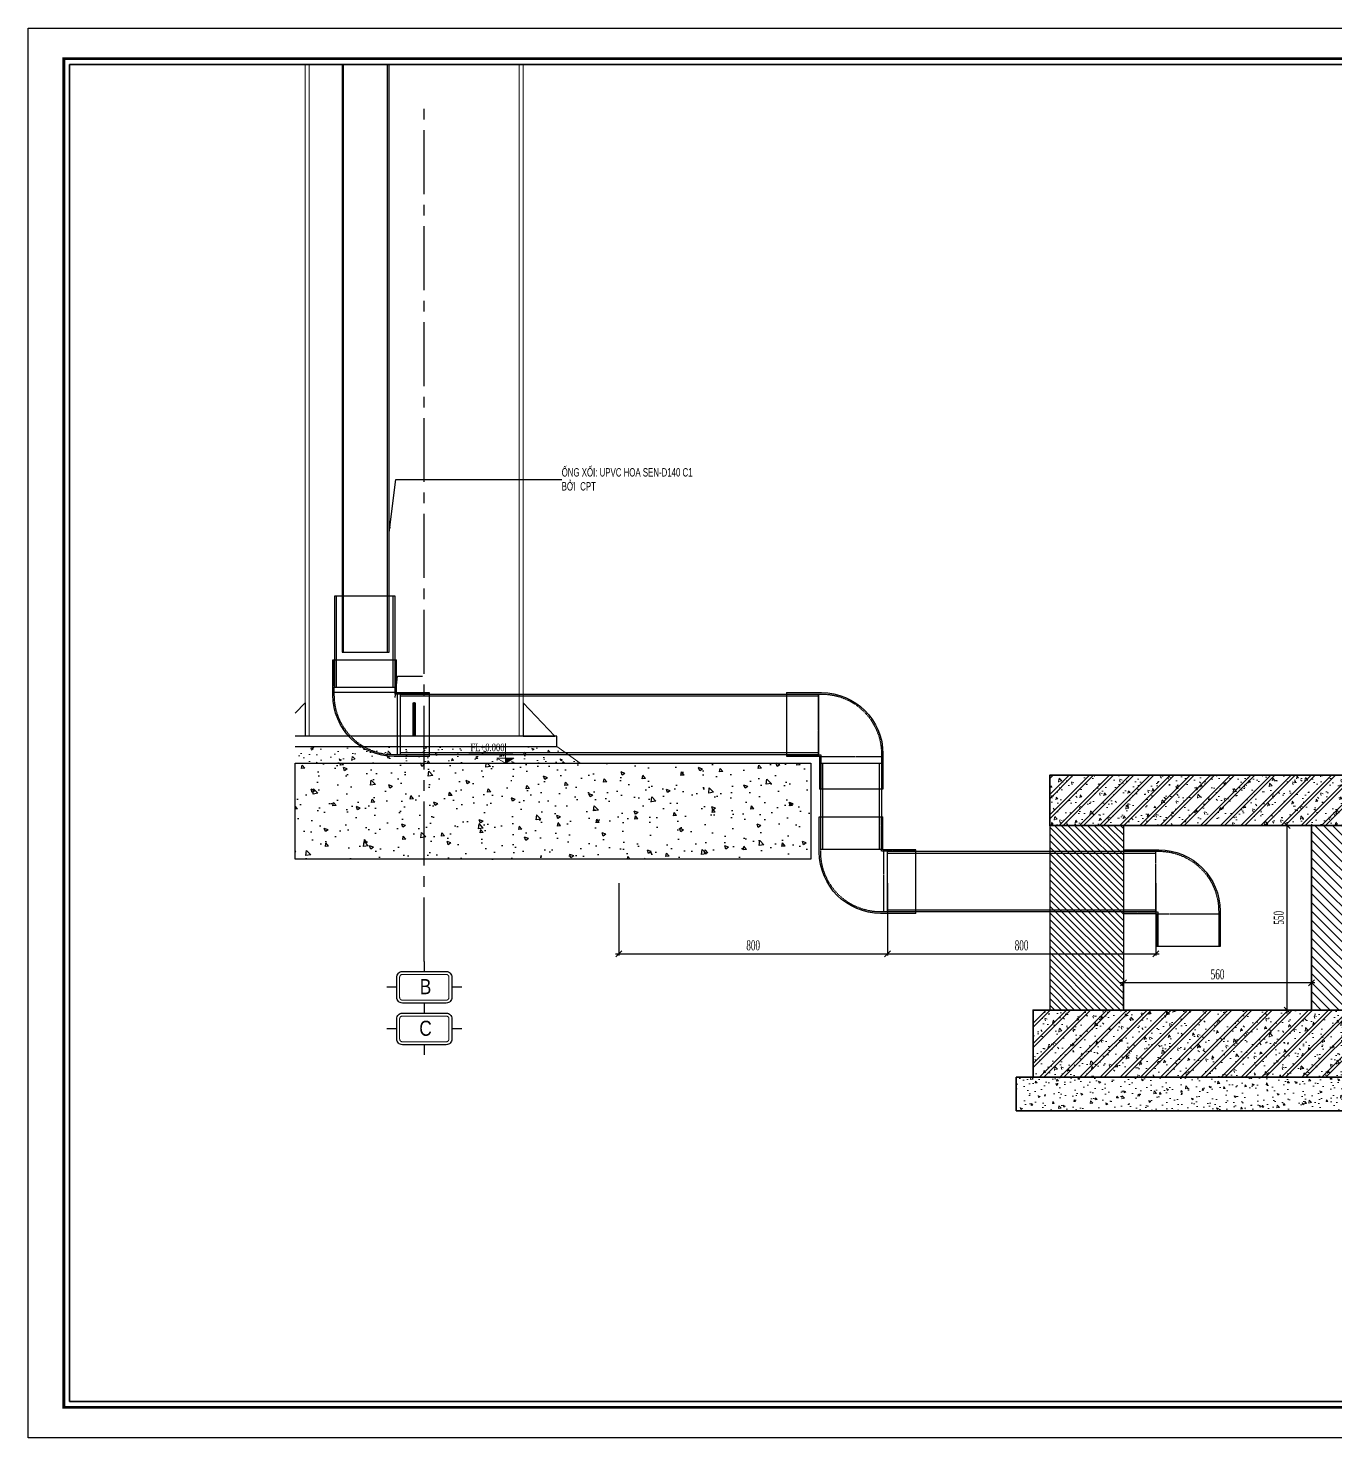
# Model space of a CAD drawing. Header units: inches. Extents: x 1359 to 46357, y -3807 to 191.
# Drawn here: x 26701.5 to 27090.9, y -228.6 to 191.4 of the extents above; entities that cross this region are included whole.
import ezdxf
from ezdxf.enums import TextEntityAlignment as Align

# ---------------------------------------------------------------- set-up
doc = ezdxf.new("R2010")
doc.units = ezdxf.units.IN
doc.header["$MEASUREMENT"] = 0
for name, pattern in [('CENTER2', [28.575, 19.05, -3.175, 3.175, -3.175]), ('DASHED2', [9.525, 6.35, -3.175]), ('HIDDEN', [0.375, 0.25, -0.125])]:
    doc.linetypes.add(name, pattern=pattern)
for name, color, linetype in [('1', 1, 'Continuous'), ('2', 2, 'Continuous'), ('3', 3, 'Continuous'), ('7', 7, 'Continuous'), ('A-TUONG', 253, 'Continuous'), ('DASHED', 8, 'DASHED2'), ('DOWNPOUT', 52, 'Continuous'), ('flashing', 6, 'Continuous'), ('ROOFING', 4, 'Continuous')]:
    doc.layers.add(name, color=color, linetype=linetype)
for name, color, linetype, lineweight in [('251', 251, 'Continuous', 9), ('8', 8, 'CENTER2', 13), ('A-HATCH', 251, 'Continuous', 9), ('Cat', 1, 'Continuous', 35), ('S-STEEL-BEAM', 3, 'Continuous', 0), ('Z-DIMENSIONS-LINES', 1, 'Continuous', 0)]:
    doc.layers.add(name, color=color, linetype=linetype, lineweight=lineweight)
doc.styles.add('hx2', font='VHARIALN.TTF')
doc.styles.add('ST1', font='vntimeh.shx', dxfattribs={"width": 0.6})
doc.styles.add('ST1H', font='vnshxh.shx', dxfattribs={"width": 0.7})
doc.styles.add('ST4', font='VHARIALN.TTF')
doc.styles.add('vntimeh.shx', font='vntimeh.shx', dxfattribs={"width": 0.6})
doc.dimstyles.new('10', dxfattribs={"dimtxt": 3, "dimasz": 1.8, "dimexe": 0.5, "dimexo": 0.5, "dimgap": 1, "dimtad": 1, "dimdec": 0, "dimlfac": 10, "dimzin": 0, "dimdsep": 46, "dimtxsty": 'ST1', "dimblk": 'OBLIQUE', "dimcen": 1, "dimdle": 1, "dimclrd": 8, "dimclre": 8, "dimclrt": 3, "dimadec": 0, "dimazin": 0, "dimtfac": 1, "dimtdec": 0, "dimtix": 1, "dimtmove": 0, "dimatfit": 3, "dimfxl": 0.18, "dimtfill": 1, "dimtolj": 1, "dimtzin": 0, "dimlwd": -1, "dimlwe": -1, "dimarcsym": 1})
doc.dimstyles.new('3', dxfattribs={"dimtxt": 3.5, "dimasz": 1.8, "dimexe": 1, "dimexo": 0, "dimgap": 1, "dimtad": 1, "dimdec": 0, "dimlfac": 3, "dimzin": 0, "dimdsep": 46, "dimtxsty": 'ST1H', "dimblk": 'OBLIQUE', "dimcen": 1, "dimdle": 1, "dimclrd": 8, "dimclre": 8, "dimclrt": 3, "dimadec": 0, "dimazin": 0, "dimtfac": 1, "dimtdec": 0, "dimtix": 1, "dimtofl": 0, "dimtmove": 1, "dimatfit": 3, "dimfxl": 0.18, "dimtfill": 1, "dimtolj": 1, "dimtzin": 0, "dimlwd": -1, "dimlwe": -1, "dimarcsym": 1})

# ---------------------------------------------------------------- blocks, each defined once
blk = doc.blocks.new('A2SBCVN-D')
at = {"layer": '2', "color": 157, "linetype": 'Continuous'}
blk.add_lwpolyline([(0, 420), (594, 420), (594, 0), (0, 0)], close=True, dxfattribs=at)
at = {"layer": '2', "color": 167, "linetype": 'Continuous', "const_width": 0.871}
blk.add_lwpolyline([(10.59, 9.07), (583.41, 9.07), (583.41, 410.93), (10.59, 410.93)], close=True, dxfattribs=at)
at = {"layer": '2', "color": 147, "linetype": 'Continuous'}
blk.add_lwpolyline([(12.33, 10.81), (581.67, 10.81), (581.67, 409.19), (12.33, 409.19)], close=True, dxfattribs=at)
at = {"layer": '3', "ltscale": 0.5, "style": 'ST4'}
for tag, p in [('TENBANVE', (551.34, 319.39)), ('STT', (569.26, 24.56))]:
    blk.add_attdef(tag, text='', height=3, dxfattribs=at).set_placement(p, align=Align.MIDDLE_CENTER)
blk = doc.blocks.new('A$C4AE13D6C')
at = {"layer": 'A-HATCH', "linetype": 'ByBlock'}
h = blk.add_hatch(dxfattribs=at)
h.set_pattern_fill('1BETONG2-BOP', color=256, scale=3.333333, style=0, pattern_type=2)
h.set_pattern_definition([(50, (-1081080.09, -231003.236), (23.90867275, -2.09173783), [2.5, -27.5]), (355, (-1081080.09, -231003.236), (-4.62504445, 25.0730711), [2, -22]), (100.4514, (-1081078.098, -231003.41), (19.28364606, 22.98131807), [2.124673, -23.37140373]), (46.1842, (-1081080.09, -230996.57), (35.5747016, -5.5173005), [3.75, -41.25]), (96.6356, (-1081077.126, -230997.03), (31.1554235, 32.4705957), [3.1870096, -35.0571]), (351.1842, (-1081080.09, -230996.57), (31.1553982, 32.47062), [3, -33]), (21, (-1081076.757, -230998.236), (19.89690174, -13.4206297), [2.5, -27.5]), (226, (-1081076.757, -230998.236), (22.39607075, -12.1846603), [2, -22]), (71.4514, (-1081075.099, -230999.354), (28.00742095, 10.75101656), [2.124673, -23.37140373]), (67.5, (-1081080.09, -231003.236), (-5.19720611, 9.81248206), [0, -21.73333333, 0, -22.33333333, 0, -22.08333333]), (4.5, (-1081080.09, -231003.236), (9.4450308, 12.67010628), [0, -12.73333333, 0, -21.23333333, 0, -8.41666667]), (327.5, (-1081087.5235, -231003.236), (17.794081206, -0.75182906), [0, -8.33333333, 0, -26, 0, -34.5]), (317.5, (-1081090.857, -231003.236), (19.43953898, 3.33683274), [0, -10.83333333, 0, -17.26666667, 0, -24.5]), (315, (-1081080.09, -231003.236), (10.01734607, 10.01734607), []), (315, (-1081080.09, -230999.152), (10.01734607, 10.01734607), [])])
h.paths.add_polyline_path([(33.3, 283.3), (33.3, 333.3), (366.7, 333.3), (366.7, 283.3)])
h = blk.add_hatch(dxfattribs=at)
h.set_pattern_fill('ANSI31', color=256, scale=50, style=0)
h.set_pattern_definition([(45, (-74774.464, 13259.838), (-4.4194174, 4.4194174), [])])
h.paths.add_polyline_path([(33.3, 100), (106.7, 100), (106.7, 283.3), (33.3, 283.3)])
h = blk.add_hatch(dxfattribs=at)
h.set_pattern_fill('ANSI31', color=256, scale=37, style=0)
h.set_pattern_definition([(45, (-1081080.09, -230953.236), (-3.270368863, 3.270368863), [])])
h.paths.add_polyline_path([(366.7, 100), (293.3, 100), (293.3, 283.3), (366.7, 283.3)])
h = blk.add_hatch(dxfattribs=at)
h.set_pattern_fill('1BETONG2-BOP', color=256, scale=3.333333, style=0, pattern_type=2)
h.set_pattern_definition([(50, (-1081080.09, -230953.236), (23.90867275, -2.09173783), [2.5, -27.5]), (355, (-1081080.09, -230953.236), (-4.62504445, 25.0730711), [2, -22]), (100.4514, (-1081078.098, -230953.41), (19.28364606, 22.98131807), [2.124673, -23.37140373]), (46.1842, (-1081080.09, -230946.57), (35.5747016, -5.5173005), [3.75, -41.25]), (96.6356, (-1081077.126, -230947.03), (31.1554235, 32.4705957), [3.1870096, -35.0571]), (351.1842, (-1081080.09, -230946.57), (31.1553982, 32.47062), [3, -33]), (21, (-1081076.757, -230948.236), (19.89690174, -13.4206297), [2.5, -27.5]), (226, (-1081076.757, -230948.236), (22.39607075, -12.1846603), [2, -22]), (71.4514, (-1081075.099, -230949.354), (28.00742095, 10.75101656), [2.124673, -23.37140373]), (67.5, (-1081080.09, -230953.236), (-5.19720611, 9.81248206), [0, -21.73333333, 0, -22.33333333, 0, -22.08333333]), (4.5, (-1081080.09, -230953.236), (9.4450308, 12.67010628), [0, -12.73333333, 0, -21.23333333, 0, -8.41666667]), (327.5, (-1081087.5235, -230953.236), (17.794081206, -0.75182906), [0, -8.33333333, 0, -26, 0, -34.5]), (317.5, (-1081090.857, -230953.236), (19.43953898, 3.33683274), [0, -10.83333333, 0, -17.26666667, 0, -24.5]), (315, (-1081080.09, -230953.236), (10.01734607, 10.01734607), []), (315, (-1081080.09, -230949.152), (10.01734607, 10.01734607), [])])
h.paths.add_polyline_path([(16.7, 33.3), (16.7, 100), (383.3, 100), (383.3, 33.3)])
h = blk.add_hatch(dxfattribs=at)
h.set_pattern_fill('AR-CONC', color=256, scale=2.96, style=0)
h.set_pattern_definition([(50, (-43227.203, -9190.13), (21.2309014, -1.857463), [2.22, -24.42]), (355, (-43227.203, -9190.13), (-4.10704, 22.264887), [1.776, -19.536]), (100.4514, (-43225.433, -9190.284), (17.123878, 20.40741), [1.88671, -20.753807]), (46.1842, (-43227.203, -9184.21), (31.590335, -4.899363), [3.33, -36.63]), (96.6356, (-43224.57, -9184.617), (27.666016, 28.83389), [2.830065, -31.130705]), (351.1842, (-43227.203, -9184.21), (27.665994, 28.83391), [2.664, -29.304]), (21, (-43224.243, -9185.69), (17.668449, -11.917519), [2.22, -24.42]), (326, (-43224.243, -9185.69), (7.202134, 21.464441), [1.776, -19.536]), (71.4514, (-43222.77, -9186.682), (24.87059, 9.546903), [1.88671, -20.753807]), (37.5, (-43227.203, -9190.129), (0.3599317, 9.8536581), [0, -19.2992, 0, -19.832, 0, -19.61]), (7.5, (-43227.203, -9190.129), (7.7868583, 11.6745867), [0, -11.3072, 0, -18.8552, 0, -7.474]), (327.5, (-43233.8035, -9190.129), (15.8011441, -0.6676242), [0, -7.4, 0, -23.088, 0, -30.636]), (317.5, (-43236.764, -9190.129), (17.2623106, 2.9631075), [0, -9.62, 0, -15.3328, 0, -21.756])])
h.paths.add_polyline_path([(400, 0), (400, 33.3), (0, 33.3), (0, 0)])
at = {"color": 8}
for points in [[(33.3, 333.3), (366.7, 333.3), (366.7, 283.3), (33.3, 283.3)], [(33.3, 283.3), (106.7, 283.3), (106.7, 100), (33.3, 100)], [(293.3, 283.3), (366.7, 283.3), (366.7, 100), (293.3, 100)], [(16.7, 100), (383.3, 100), (383.3, 33.3), (16.7, 33.3)], [(0, 33.3), (400, 33.3), (400, 0), (0, 0)]]:
    blk.add_lwpolyline(points, close=True, dxfattribs=at)
at = {"layer": 'A-TUONG', "color": 0, "linetype": 'ByBlock'}
for points in [[(33.3, 100), (106.7, 100), (106.7, 283.3), (33.3, 283.3)], [(366.7, 100), (293.3, 100), (293.3, 283.3), (366.7, 283.3)], [(0, 33.3), (0, 0), (400, 0), (400, 33.3)]]:
    blk.add_lwpolyline(points, close=True, dxfattribs=at)
at = {"layer": 'Cat', "linetype": 'ByBlock'}
for points in [[(33.3, 283.3), (33.3, 333.3), (366.7, 333.3), (366.7, 283.3)], [(16.7, 33.3), (16.7, 100), (383.3, 100), (383.3, 33.3)]]:
    blk.add_lwpolyline(points, close=True, dxfattribs=at)
at = {"layer": 'Z-DIMENSIONS-LINES', "color": 6, "linetype": 'ByBlock'}
for p, q in [((106.7, 283.3), (106.7, 100)), ((293.3, 100), (293.3, 283.3)), ((106.7, 100), (293.3, 100))]:
    blk.add_line(p, q, dxfattribs=at)
blk = doc.blocks.new('D90-90')
at = {"layer": 'ROOFING', "color": 254}
for p, q in [((-296909.8, -76158.4), (-296964.3, -76158.4)), ((-296909.8, -76158.4), (-296909.8, -76256.9)), ((-297059.3, -76253.4), (-297059.3, -76307.9)), ((-296909.8, -76256.9), (-296960.8, -76256.9)), ((-296960.8, -76256.9), (-296960.8, -76307.9)), ((-297059.3, -76307.9), (-296960.8, -76307.9))]:
    blk.add_line(p, q, dxfattribs=at)
at = {"layer": 'ROOFING', "color": 254, "linetype": 'HIDDEN'}
for p, q in [((-296909.8, -76160.6), (-296964.3, -76160.6)), ((-296959.7, -76254.7), (-296959.7, -76160.6)), ((-297057.1, -76253.4), (-297057.1, -76307.9)), ((-296963, -76257.5), (-297057.1, -76257.5)), ((-296909.8, -76254.7), (-296963, -76254.7)), ((-296963, -76254.7), (-296963, -76307.9))]:
    blk.add_line(p, q, dxfattribs=at)
at = {"layer": 'ROOFING', "color": 254}
blk.add_arc((-296964.3, -76253.4), 95, 90, 180, dxfattribs=at)
at = {"layer": 'ROOFING', "color": 254, "linetype": 'HIDDEN'}
blk.add_arc((-296964.3, -76253.4), 92.8, 90, 180, dxfattribs=at)
blk = doc.blocks.new('COS')
at = {"color": 8}
blk.add_solid([(0, 0), (-3.39, 1.99), (0, 1.99)], dxfattribs=at)
at = {"layer": '251', "color": 8, "linetype": 'Continuous'}
for p, q in [((0, 0), (0, 7.82)), ((-3, 3.49), (14.52, 3.49))]:
    blk.add_line(p, q, dxfattribs=at)
blk.add_lwpolyline([(-3.39, 1.99), (0, 0), (3.39, 1.99), (3.39, 1.99)], close=True, dxfattribs=at)
at = {"layer": '251', "color": 4}
blk.add_lwpolyline([(3.39, 0), (3.39, 0), (-3.39, 0)], dxfattribs=at)
at = {"layer": '3', "color": 3, "style": 'vntimeh.shx', "width": 0.75}
blk.add_attdef('%%P0.000', (1.32, 4.73), '', height=3, dxfattribs=at)
blk = doc.blocks.new('_Oblique')
at = {"color": 0, "linetype": 'ByBlock', "lineweight": -2}
blk.add_line((-0.5, -0.5), (0.5, 0.5), dxfattribs=at)
blk = doc.blocks.new('*D861')
at = {"color": 8, "linetype": 'Continuous', "transparency": 16777216}
for p, q in [((27076.75, -102.2), (27076.75, -45.2)), ((27083.5, -46.2), (27076.25, -46.2)), ((27083.5, -101.2), (27076.25, -101.2))]:
    blk.add_line(p, q, dxfattribs=at)
at = {"layer": 'Defpoints', "color": 0, "transparency": 16777216}
for p in [(27076.75, -46.2), (27084, -46.2), (27084, -101.2)]:
    blk.add_point(p, dxfattribs=at)
at = {"color": 8, "transparency": 16777216, "xscale": 1.8, "yscale": 1.8, "zscale": 1.8}
for p, rotation in [((27076.75, -46.2), 90), ((27076.75, -101.2), 270)]:
    blk.add_blockref('_Oblique', p, dxfattribs=dict(at, rotation=rotation))
at = {"color": 3, "transparency": 16777216, "insert": (27074.25, -73.7), "char_height": 3, "attachment_point": 5, "rotation": 90, "style": 'ST1', "bg_fill": 3, "box_fill_scale": 1.25, "bg_fill_color": 256, "bg_fill_true_color": 13158600, "bg_fill_transparency": 8254428}
blk.add_mtext('\\A1;550', dxfattribs=at)
blk = doc.blocks.new('*D862')
at = {"color": 8, "linetype": 'Continuous', "transparency": 16777216}
for p, q in [((27085, -93.05), (27027, -93.05)), ((27028, -100.7), (27028, -92.55)), ((27084, -100.7), (27084, -92.55))]:
    blk.add_line(p, q, dxfattribs=at)
at = {"layer": 'Defpoints', "color": 0, "transparency": 16777216}
for p in [(27028, -93.05), (27028, -101.2), (27084, -101.2)]:
    blk.add_point(p, dxfattribs=at)
at = {"color": 8, "transparency": 16777216, "xscale": 1.8, "yscale": 1.8, "zscale": 1.8, "rotation": 180}
blk.add_blockref('_Oblique', (27028, -93.05), dxfattribs=at)
at = {"color": 8, "transparency": 16777216, "xscale": 1.8, "yscale": 1.8, "zscale": 1.8}
blk.add_blockref('_Oblique', (27084, -93.05), dxfattribs=at)
at = {"color": 3, "transparency": 16777216, "insert": (27056, -90.55), "char_height": 3, "attachment_point": 5, "style": 'ST1', "bg_fill": 3, "box_fill_scale": 1.25, "bg_fill_color": 256, "bg_fill_true_color": 13158600, "bg_fill_transparency": 8227468}
blk.add_mtext('\\A1;560', dxfattribs=at)
blk = doc.blocks.new('*D863')
at = {"color": 8, "linetype": 'Continuous', "transparency": 16777216}
for p, q in [((26957.58, -63.39), (26957.58, -84.92)), ((27037.58, -63.39), (27037.58, -84.92)), ((26956.58, -84.42), (27038.58, -84.42))]:
    blk.add_line(p, q, dxfattribs=at)
at = {"layer": 'Defpoints', "color": 0, "transparency": 16777216}
for p in [(26957.58, -62.89), (27037.58, -62.89), (27037.58, -84.42)]:
    blk.add_point(p, dxfattribs=at)
at = {"color": 8, "transparency": 16777216, "xscale": 1.8, "yscale": 1.8, "zscale": 1.8, "rotation": 180}
blk.add_blockref('_Oblique', (26957.58, -84.42), dxfattribs=at)
at = {"color": 8, "transparency": 16777216, "xscale": 1.8, "yscale": 1.8, "zscale": 1.8}
blk.add_blockref('_Oblique', (27037.58, -84.42), dxfattribs=at)
at = {"color": 3, "transparency": 16777216, "insert": (26997.58, -81.92), "char_height": 3, "attachment_point": 5, "style": 'ST1', "bg_fill": 3, "box_fill_scale": 1.25, "bg_fill_color": 256, "bg_fill_true_color": 13158600, "bg_fill_transparency": 8252924}
blk.add_mtext('\\A1;800', dxfattribs=at)
blk = doc.blocks.new('*D864')
at = {"color": 8, "linetype": 'Continuous', "transparency": 16777216}
for p, q in [((26877.58, -63.39), (26877.58, -84.92)), ((26957.58, -63.39), (26957.58, -84.92)), ((26876.58, -84.42), (26958.58, -84.42))]:
    blk.add_line(p, q, dxfattribs=at)
at = {"layer": 'Defpoints', "color": 0, "transparency": 16777216}
for p in [(26877.58, -62.89), (26957.58, -62.89), (26957.58, -84.42)]:
    blk.add_point(p, dxfattribs=at)
at = {"color": 8, "transparency": 16777216, "xscale": 1.8, "yscale": 1.8, "zscale": 1.8, "rotation": 180}
blk.add_blockref('_Oblique', (26877.58, -84.42), dxfattribs=at)
at = {"color": 8, "transparency": 16777216, "xscale": 1.8, "yscale": 1.8, "zscale": 1.8}
blk.add_blockref('_Oblique', (26957.58, -84.42), dxfattribs=at)
at = {"color": 3, "transparency": 16777216, "insert": (26917.58, -81.92), "char_height": 3, "attachment_point": 5, "style": 'ST1', "bg_fill": 3, "box_fill_scale": 1.25, "bg_fill_color": 256, "bg_fill_true_color": 13158600, "bg_fill_transparency": 8254844}
blk.add_mtext('\\A1;800', dxfattribs=at)
blk = doc.blocks.new('TENTRUC')
at = {"layer": '7'}
for p, q in [((0, 8.27), (0, 10.26)), ((-7.48, 5.13), (-5.48, 5.13)), ((5.48, 5.13), (7.48, 5.13)), ((0, 0), (0, 2))]:
    blk.add_line(p, q, dxfattribs=at)
blk.add_lwpolyline([(-4.36, 8.27), (4.36, 8.27, -0.414214), (5.48, 7.14), (5.48, 3.12, -0.414214), (4.36, 2), (-4.36, 2, -0.414214), (-5.48, 3.12), (-5.48, 7.14, -0.414214)], format="xyb", close=True, dxfattribs=at)
at = {"layer": '8', "ltscale": 15}
blk.add_lwpolyline([(-4.36, 7.68), (4.36, 7.68, -0.414214), (4.9, 7.14), (4.9, 3.12, -0.414214), (4.36, 2.58), (-4.36, 2.58, -0.414214), (-4.9, 3.12), (-4.9, 7.14, -0.414214)], format="xyb", close=True, dxfattribs=at)
at = {"style": 'hx2'}
blk.add_attdef('TR', text='', height=3, dxfattribs=at).set_placement((-0.22, 3.54), align=Align.CENTER)

msp = doc.modelspace()

# ---------------------------------------------------------------- hatches: boundary and pattern name
at = {"layer": '8', "ltscale": 5}
h = msp.add_hatch(dxfattribs=at)
h.set_pattern_fill('AR-CONC', color=256)
h.set_pattern_definition([(130, (-10741.309, -45622.5905), (-7.1726018, -0.62752135), [0.75, -8.25]), (185, (-10741.309, -45622.5905), (1.3875133, 7.5219213), [0.6, -6.6]), (79.548556, (-10741.9066, -45622.643), (-5.7850885, 6.8943999), [0.6374019, -7.0114211]), (133.8158, (-10741.309, -45620.5905), (-10.6724133, -1.6551928), [1.125, -12.375]), (83.364365, (-10742.198, -45620.728), (-9.3466195, 9.741186), [0.9561034, -10.5171376]), (188.815836, (-10741.309, -45620.59), (-9.3466195, 9.741186), [0.9, -9.9]), (159, (-10742.309, -45621.0905), (-5.9690705, -4.0261889), [0.75, -8.25]), (214, (-10742.309, -45621.0905), (-2.4331533, 7.25150045), [0.6, -6.6]), (108.548555, (-10742.806, -45621.426), (-8.4022238, 3.2253115), [0.6374019, -7.0114211]), (142.5, (-10741.309, -45622.5905), (-0.12159855, 3.32893854), [0, -6.52, 0, -6.7, 0, -6.625]), (172.5, (-10741.309, -45622.5905), (-2.63069537, 3.94411712), [0, -3.82, 0, -6.37, 0, -2.525]), (212.5, (-10739.079, -45622.5905), (-5.33822436, -0.22554872), [0, -2.5, 0, -7.8, 0, -10.35]), (222.5, (-10738.079, -45622.5905), (-5.8318617, 1.00104982), [0, -3.25, 0, -5.18, 0, -7.35])])
h.paths.add_polyline_path([(26781.0631, -27.6238), (26781.0631, -22.6238), (26859.0179, -22.6238), (26866.0099, -27.6238)])
at = {"layer": 'flashing'}
h = msp.add_hatch(dxfattribs=at)
h.set_pattern_fill('AR-CONC', color=8, scale=1.607143, style=0)
h.set_pattern_definition([(130, (43579.178, 3283.742), (-11.527396, -1.0085165), [1.205357, -13.2589286]), (185, (43579.178, 3283.742), (2.229932, 12.088802), [0.964286, -10.607143]), (79.5486, (43578.217, 3283.658), (-9.297472, 11.080278), [1.024396, -11.268355]), (133.8158, (43579.178, 3286.956), (-17.152088, -2.660127), [1.808036, -19.888393]), (83.3644, (43577.749, 3286.735), (-15.021365, 15.655466), [1.536594, -16.90253]), (188.8158, (43579.178, 3286.956), (-15.021353, 15.655478), [1.446429, -15.910714]), (159, (43577.571, 3286.153), (-9.593149, -6.470661), [1.205357, -13.2589286]), (214, (43577.571, 3286.153), (-3.910425, 11.654197), [0.964286, -10.607143]), (108.5486, (43576.771, 3285.614), (-13.503578, 5.183526), [1.024396, -11.268355]), (142.5, (43579.178, 3283.742), (-0.1954262, 5.3500798), [0, -10.4785714, 0, -10.7678571, 0, -10.6473214]), (172.5, (43579.178, 3283.742), (-4.2279033, 6.3387597), [0, -6.1392857, 0, -10.2375, 0, -4.0580357]), (212.5, (43582.762, 3283.742), (-8.5792892, -0.362489), [0, -4.0178571, 0, -12.5357143, 0, -16.6339286]), (222.5, (43584.369, 3283.742), (-9.372635, 1.60883), [0, -5.2232143, 0, -8.325, 0, -11.8125])])
h.paths.add_polyline_path([(26781.0631, -27.6327), (26934.7298, -27.6238), (26934.7298, -56.1953), (26781.0631, -56.2042)])

# ---------------------------------------------------------------- linework, layer by layer
at = {"color": 8, "linetype": 'CENTER2'}
msp.add_line((26819.5644, -86.7198, 0.0013), (26819.5644, 167.9018, 0.0003), dxfattribs=at)
at = {"color": 8, "elevation": 0.0009}
msp.add_lwpolyline([(26781.0631, -27.6327), (26934.7298, -27.6238), (26934.7298, -56.1953), (26781.0631, -56.2042)], close=True, dxfattribs=at)
at = {"layer": '2', "elevation": 0.0009}
for points in [[(26781.0631, -12.7758), (26784.0259, -9.6238), (26784.0259, -9.6238), (26784.0259, -19.6238)], [(26849.0179, -19.6238), (26858.4179, -19.6238), (26849.0179, -9.6238), (26849.0179, -9.6238), (26849.0179, -19.6238)], [(26781.0631, -22.6238), (26859.0179, -22.6238), (26859.0179, -19.6238), (26781.0631, -19.6238)], [(26784.0259, -19.6238), (26781.0631, -19.6238)]]:
    msp.add_lwpolyline(points, dxfattribs=at)
msp.add_lwpolyline([(26816.2099, -19.6238), (26816.2099, -9.6238), (26816.8099, -9.6238), (26816.8099, -19.6238), (26816.2099, -19.6238)], close=True, dxfattribs=at)
at = {"layer": '251', "elevation": 0.0009}
msp.add_lwpolyline([(26781.0631, -27.6238), (26866.0099, -27.6238), (26859.0179, -22.6238), (26781.0631, -22.6238)], dxfattribs=at)
at = {"layer": '8', "linetype": 'Continuous'}
msp.add_line((26816.5099, -19.6238, 0.0009), (26816.5099, -9.4238, 0.0009), dxfattribs=at)
at = {"layer": 'DOWNPOUT', "color": 1, "true_color": 0xfa051e, "elevation": 0.0009}
for points in [[(26795.0571, 180.5424), (26795.0571, 5.4092), (26809.0916, 5.4092), (26809.0916, 180.5424)], [(26795.5229, 5.4092), (26795.5229, 180.5424)], [(26808.6257, 5.4092), (26808.6257, 180.5424)], [(26793.3862, -4.9549), (26793.3862, 22.1029)], [(26810.2326, -4.9549), (26810.2326, 22.1029)], [(26937.0889, -7.6995), (26812.4429, -7.6995)], [(26937.0889, -24.5459), (26812.4429, -24.5459)], [(26938.3668, -53.3185), (26938.3668, -27.6449)], [(26955.2132, -53.3185), (26955.2132, -27.6449)], [(27037.5781, -71.9103), (26957.5774, -71.9103), (26957.5774, -53.866), (27037.5781, -53.866)], [(26957.5774, -54.4649), (27037.5781, -54.4649)], [(26957.5774, -71.3114), (27037.5781, -71.3114)]]:
    msp.add_lwpolyline(points, dxfattribs=at)
for points in [[(26792.7872, 22.1029), (26792.7872, -4.9549), (26810.8316, -4.9549), (26810.8316, 22.1029)], [(26812.4429, -7.1005), (26937.0889, -7.1005), (26937.0889, -25.1449), (26812.4429, -25.1449)], [(26955.8122, -27.6449), (26955.8122, -53.3185), (26937.7678, -53.3185), (26937.7678, -27.6449)]]:
    msp.add_lwpolyline(points, close=True, dxfattribs=at)
at = {"layer": 'S-STEEL-BEAM', "color": 2, "linetype": 'Continuous', "lineweight": 0}
for p, q in [((26784.0259, 180.5424, 0.0009), (26784.0259, -19.6238, 0.0009)), ((26785.2259, 180.5424, 0.0009), (26785.2259, -19.6238, 0.0009)), ((26847.8259, 180.5424, 0.0009), (26847.8259, -19.6238, 0.0009)), ((26849.0259, 180.5424, 0.0009), (26849.0259, -19.6238, 0.0009))]:
    msp.add_line(p, q, dxfattribs=at)

# ---------------------------------------------------------------- block references
at = {"color": 8, "xscale": -0.3000000000029104, "yscale": 0.2999999999883585, "zscale": 0.3}
msp.add_blockref('A$C4AE13D6C', (27116.0038, -131.2043, 0.0009), dxfattribs=at)
at = {"layer": '1'}
ref = msp.add_blockref('COS', (26843.7124, -27.6148, 0.0009), dxfattribs=dict(at, xscale=-0.75, yscale=0.75, zscale=0.75))
ref.add_attrib('%%P0.000', 'fl+0.000', (26833.3207, -24.0683, 0.0009), dxfattribs={"layer": '3', "color": 3, "height": 2.25, "style": 'vntimeh.shx', "width": 0.75})
at = {"layer": '2'}
msp.add_blockref('A2SBCVN-D', (26701.492, -228.6475), dxfattribs=at)
at = {"layer": '3'}
ref = msp.add_blockref('TENTRUC', (26819.5644, -86.7198, 0.0013), dxfattribs=dict(at, xscale=1.5, yscale=1.5, zscale=1.5, rotation=180))
ref.add_attrib('TR', 'b', dxfattribs={"layer": '0', "height": 4.5, "style": 'hx2'}).set_placement((26819.9226, -96.473, 0.0013), align=Align.CENTER)
ref = msp.add_blockref('TENTRUC', (26819.5644, -99.1203, 0.0013), dxfattribs=dict(at, xscale=1.5, yscale=1.5, zscale=1.5, rotation=180))
ref.add_attrib('TR', 'C', dxfattribs={"layer": '0', "height": 4.5, "style": 'hx2'}).set_placement((26819.9226, -108.8735, 0.0013), align=Align.CENTER)
at = {"layer": 'DASHED', "linetype": 'ByBlock', "xscale": -0.1924202001173398, "yscale": 0.1924202001100639, "zscale": 0.1924202000442771, "rotation": 180}
msp.add_blockref('D90-90', (83952.5205, -14680.037, 0.0009), dxfattribs=at)
at = {"layer": 'DASHED', "linetype": 'ByBlock', "xscale": -0.1924202001173398, "yscale": 0.1924202001100639, "zscale": 0.1924202000442771}
for p in [(-30203.9502, 14647.7916, 0.0009), (-30103.4611, 14600.9638, 0.0009)]:
    msp.add_blockref('D90-90', p, dxfattribs=at)

# ---------------------------------------------------------------- leaders
at = {"color": 9}
msp.add_leader([(26810.8316, -8.0431, 0.0009), (26811.6139, -1.72, 0.0009), (26819.0294, -1.72, 0.0009)], dimstyle='3', override={"dimgap": 1, "dimtad": 0}, dxfattribs=at)

# ---------------------------------------------------------------- next in the draw order: dimensions: what is measured, and where the dimension line sits
at = {"color": 8}
dim = msp.add_linear_dim(base=(27076.752, -46.2042, 0.0009), p1=(27084.0036, -101.2042, 0.0009), p2=(27084.0036, -46.2042, 0.0009), angle=90, dimstyle='10', dxfattribs=at)
dim.commit()
dim.dimension.update_dxf_attribs({"geometry": '*D861', "text_midpoint": (27074.252, -73.7042, 0.0009)})
dim = msp.add_linear_dim(base=(27037.5781, -84.416, 0.0009), p1=(26957.5774, -62.8881, 0.0009), p2=(27037.5781, -62.8881, 0.0009), dimstyle='10', dxfattribs=at)
dim.commit()
dim.dimension.update_dxf_attribs({"geometry": '*D863', "text_midpoint": (26997.5778, -81.916, 0.0009)})

# ---------------------------------------------------------------- next in the draw order: block references
at = {"layer": 'DASHED', "linetype": 'ByBlock', "xscale": -0.1924202001173398, "yscale": 0.1924202001100639, "zscale": 0.1924202000442771, "rotation": 180}
msp.add_blockref('D90-90', (84097.5012, -14726.8024, 0.0009), dxfattribs=at)

# ---------------------------------------------------------------- next in the draw order: dimensions: what is measured, and where the dimension line sits
at = {"color": 8}
dim = msp.add_linear_dim(base=(27028.0036, -93.0469, 0.0009), p1=(27084.0036, -101.2042, 0.0009), p2=(27028.0036, -101.2042, 0.0009), angle=180, dimstyle='10', dxfattribs=at)
dim.commit()
dim.dimension.update_dxf_attribs({"geometry": '*D862', "text_midpoint": (27056.0036, -90.5469, 0.0009)})

# ---------------------------------------------------------------- next in the draw order: dimensions: what is measured, and where the dimension line sits
dim = msp.add_linear_dim(base=(26957.5774, -84.416, 0.0009), p1=(26877.5768, -62.8881, 0.0009), p2=(26957.5774, -62.8881, 0.0009), dimstyle='10', dxfattribs=at)
dim.commit()
dim.dimension.update_dxf_attribs({"geometry": '*D864', "text_midpoint": (26917.5771, -81.916, 0.0009)})

# ---------------------------------------------------------------- next in the draw order: linework, layer by layer
msp.add_lwpolyline([(26713.8231, 180.5424), (27222.5121, 180.5424), (27222.5121, -217.8374), (26713.8231, -217.8374)], close=True, dxfattribs=at)

# ---------------------------------------------------------------- next in the draw order: texts
at = {"layer": '3', "insert": (26860.5064, 56.9203, 0.0009), "char_height": 2.5, "attachment_point": 4, "style": 'ST1H', "bg_fill": 2}
msp.add_mtext('\\A1;èng xèi: Upvc HOA SEN-d140 c1\\PBëI  cpt', dxfattribs=at)

# ---------------------------------------------------------------- next in the draw order: leaders
at = {"color": 9}
msp.add_leader([(26809.0916, 41.1124, 0.0009), (26811.0473, 56.9203, 0.0009), (26860.5064, 56.9203, 0.0009)], dimstyle='3', override={"dimgap": 1, "dimtad": 0}, dxfattribs=at)

doc.saveas('drawing.dxf')
